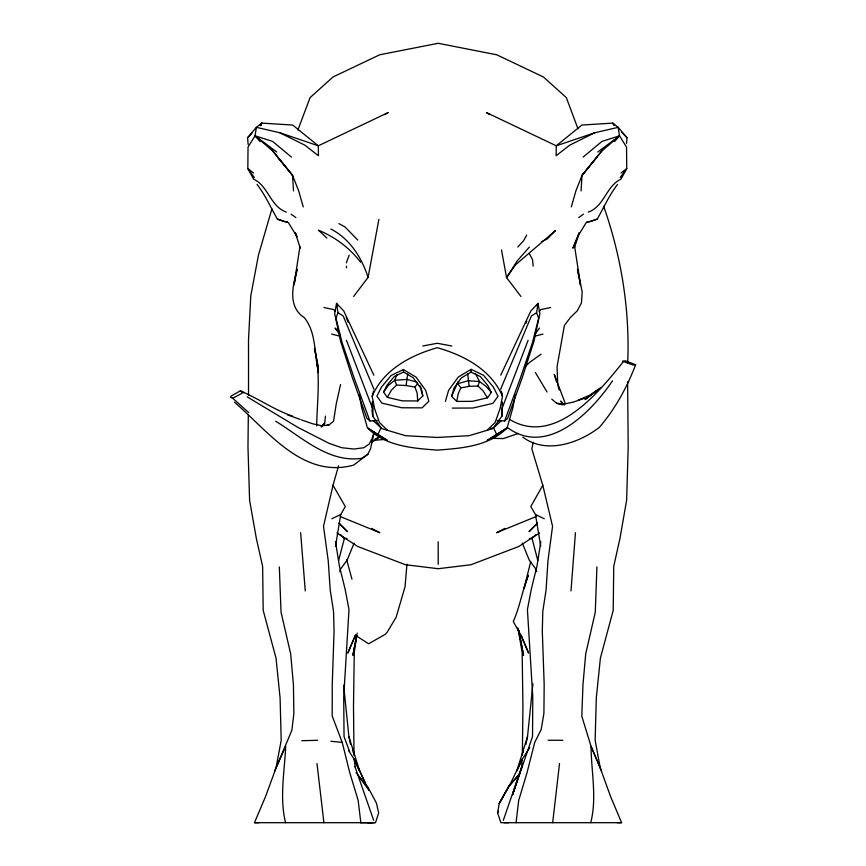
<?xml version="1.0" encoding="UTF-8"?>
<svg xmlns="http://www.w3.org/2000/svg" width="866" height="866" viewBox="0 0 866 866"><rect width="100%" height="100%" fill="white"/><g stroke="black" fill="none" stroke-linecap="round" stroke-linejoin="round"><path stroke-width="1.3" d="M627.612 381.787L628.186 446.997L626.638 500.223L619.98 538.306L613.734 566.386L613.215 610.357L600.398 658.138L596.295 697.953L595.148 740.365L600.268 768.055L610.649 796.688L621.593 822.689L500.905 822.7L497.636 812.957L499.227 803.518L509.013 786.09L519.968 773.381M627.688 362.941C629.972 309.638 621.312 256.617 603.689 206.325M248.315 415.041L247.979 446.953L249.592 500.245L256.325 538.338L262.636 566.418L263.199 610.378L276.016 658.138L280.097 697.953L281.201 740.365L275.994 768.055L265.494 796.688L254.474 822.689L375.519 822.7L378.659 812.914L376.418 803.085L367.888 787.118L356.056 772.602M248.52 395.102L248.51 340.002L250.794 295.75L258.458 255.156L271.913 208.836M372.813 401.499L372.672 416.178L381.679 428.583L405.494 435.695L437.287 437.449L469.08 435.695L492.895 428.583L501.912 416.178L502.41 409.889M522.35 755.574L522.934 706.407L522.155 652.315L517.987 628.5M596.912 566.916L595.278 612.23L585.73 653.808L582.959 684.735L581.8 716.171L591.056 746.384L600.268 768.055M471.05 372.12L480.403 376.602L487.742 385.37L491.358 392.471L487.482 397.819L472.349 401.348L456.772 401.423L451.576 396.379L454.033 387.957L461.394 377.879L471.05 372.12L471.147 369.349L483.52 375.281L493.23 386.885L498.015 396.271L492.884 403.35L472.858 408.027L452.247 408.113M502.442 402.105L501.912 416.178L501.847 409.51M533.175 266.165L532.525 259.616L529.386 253.814M581.054 190.921L582.017 175.376L603.829 148.346M575.446 532.698L570.997 590.904M406.955 564.177L405.05 586.726L396.119 617.317L387.005 632.461L385.002 634.486L368.635 643.774L356.251 635.861M626.519 143.41L627.006 137.737L618.183 127.345L612.814 123.113L581.887 125.04L556.264 145.802L556.134 155.728L569.752 145.142L594.769 132.747L618.183 127.345L619.515 135.81L626.54 147.058L626.746 168.578L620.965 179.132C606.178 185.974 604.316 206.487 588.241 212.127M407.67 374.08L406.089 385.532L396.606 385.045L391.432 390.111L387.383 397.386L402.322 400.871L417.693 400.947L422.814 395.968L421.742 390.079M525.9 744.511L527.513 736.609L532.915 683.848M559.523 763.563L552.681 822.7M325.464 416.124L324.707 423.193L321.189 426.916M299.928 246.594L294.061 285.011L297.103 269.294C292.86 285.499 287.317 306.651 304.302 317.627C316.404 332.447 314.142 353.555 318.32 371.514M516.039 822.7L518.702 800.444L527.026 772.699L534.777 742.216L541.163 729.594L543.913 713.357L544.173 684.551L542.3 630.989L542.787 611.483L546.078 589.93L547.972 560.746L552.562 526.29L542.798 485.285L531.832 448.891L533.207 442.331M523.14 752.792L523.497 750.216M590.753 822.7C597.118 797.348 591.229 771.931 591.056 746.384L601.643 771.184M346.368 262.863L349.171 255.145M356.792 635.72L354.27 652.315L353.49 706.407L354.021 755.563M497.29 420.475L504.64 420.963L520.12 378.832L532.482 342.6L538.63 318.19L536.595 312.723L538.035 303.381L530.858 310.883L500.743 375.184M540.828 541.651L536.996 566.018L531.345 588.999L527.416 609.556L532.774 697.043L532.536 736.576L512.618 794.566M335.532 546.121L340.749 514.48L345.307 506.578L333.02 485.274L338.563 465.789M374.123 432.437L370.605 448.48L367.898 454.217L353.642 465.118C302.721 479.039 268.146 431.062 234.372 402.116M353.631 296.475L368.093 277.38L378.897 219.325M456.772 401.423L458.19 393.738L460.831 387.881L469.123 386.377L477.956 385.998L483.066 390.826L487.482 397.819M356.586 635.806L352.895 655.291L357.193 633.143M515.27 395.015L512.813 408.016L507.119 427.858C488.976 446.391 461.686 448.242 437.287 450.125C412.898 448.242 385.597 446.391 367.455 427.858L361.761 408.016L359.303 395.015M501.078 391.053L502.475 396.325L500.028 408.763L495.125 422.521L487.45 429.904M530.75 561.46L523.984 588.674L528.303 575.154C522.306 590.515 519.957 606.579 513.3 621.507L518.972 631.844L523.529 655.291L518.853 630.61L520.076 634.367M458.276 381.343L451.576 396.379M340.555 384.547L336.279 403.729L333.562 421.233L329.058 424.87L326.72 425.52M333.02 485.274L323.505 526.279L328.236 560.735L330.206 589.919L333.54 611.472L334.07 630.978L332.241 684.551L332.187 715.955L342.211 742.378L349.767 772.699L358.167 800.444L360.841 822.7M387.124 429.904L379.449 422.521L374.588 408.73L372.174 396.303L373.495 391.053M338.617 560.464L344.365 538.533L343.012 536.509M339.775 571.69L340.446 569.2L347.125 560.194L354.097 543.112M571.322 206.909L575.89 190.942L582.017 175.376L601.957 150.89L619.515 135.81L601.967 141.407L583.143 157.049M503.308 820.308L521.873 766.572L512.661 794.479M445.384 401.445L448.62 390.306L458.363 376.981L471.147 369.349M635.633 364.77L632.862 364.976L622.513 361.133L625.414 360.841L635.633 364.77C627.006 387.275 615.174 408.99 599.369 427.349C578.488 443.424 546.013 454.423 522.783 437.124M527.513 736.609L516.721 771.151L522.241 759.146L529.797 747.542M374.047 432.405L372.109 438.456L369.165 444.096L363.72 447.744L353.858 449.043L341.68 447.7L329.221 443.424L297.752 427.317L247.146 396.812M574.732 246.962L579.3 232.651L572.891 248.217L578.953 233.755M515.183 786.545L512.575 794.685L516.861 781.554M477.956 385.998L479.504 381.527L475.412 373.484M373.831 375.184L343.715 310.883L336.538 303.381L337.989 312.723L335.943 318.19L342.092 342.6L354.465 378.832L369.934 420.963L377.284 420.475M528.119 340.306L501.739 409.207M297.893 130.008L310.071 97.62L333.009 76.977L379.676 54.785L438.207 43.3L496.738 54.785L543.404 76.977L566.342 97.62L577.958 128.763M260.774 125.592L261.759 123.113L292.686 125.04L318.32 145.802L318.439 155.728L304.821 145.142L279.815 132.747L256.39 127.345L247.568 137.737L248.152 144.546M617.512 184.48C609.253 195.002 603.938 207.483 597.172 219.152L590.006 221.674L587.202 221.642M397.007 374.653L394.723 380.228L388.174 385.619L383.562 392.103L387.383 397.386M500.58 389.386L531.399 315.971L536.595 312.723M497.636 812.957L498.524 810.922M275.994 768.055L291.874 730.265L293.855 713.703L293.433 684.735L290.662 653.808L281.049 612.251L279.328 566.938M274.598 771.184L285.661 746.211C284.654 771.779 279.35 797.294 285.553 822.7M525.759 323.462L526.809 321.113M536.931 305.795L538.035 303.381L539.897 313.654L533.954 341.323L522.241 377.663L507.638 418.354L504.64 420.963M260.644 125.505L261.759 123.113L256.39 127.345L255.059 135.81L248.033 147.058L247.828 168.578L253.608 179.132C268.395 185.974 270.268 206.487 286.332 212.127M377.879 434.591L367.455 427.858L387.373 440.426L377.879 434.591L381.029 427.804L373.149 420.573M383.562 392.103L387.124 385.11L394.366 376.461L403.599 372.034L413.125 377.717L420.389 387.654L422.814 395.968M372.174 396.303C383.237 369.793 410.895 355.114 437.287 347.731C463.711 355.114 491.423 369.771 502.475 396.325M526.68 235.097L523.616 240.726L517.781 247.026M542.798 485.285L530.771 506.588L535.448 514.501L540.72 546.143M577.59 236.699L586.185 222.616L597.172 219.152M533.402 536.509L532.06 538.533L537.797 560.464M620.218 177.519L626.746 168.578L620.976 173.016M534.787 334.438L539.518 328.073M612.478 380.856C591.11 412.422 547.366 457.031 507.476 427.577L504.239 430.294M417.693 400.947L417.174 393.132L414.911 387.059L417.78 383.465M582.017 175.376L596.826 157.406M519.86 773.544L508.504 786.902L509.013 786.09L499.227 803.518L511.2 782.117L522.241 759.146L521.375 769.17M614.557 141.58L619.515 135.81L597.832 152.005M529.364 247.091L517.219 260.893L506.567 277.596L520.953 296.475M623.228 361.804C598.179 393.218 554.337 446.672 509.403 419.296M321.351 426.732L324.707 423.193L321.643 426.353M539.139 311.435L540.979 309.53L550.657 307.527M247.568 137.737L252.006 133.169M259.984 124.942L261.759 123.113M535.686 534.798L532.06 538.533L529.375 538.435M537.429 523.183L529.029 531.637L537.483 523.28M524.818 366.978L529.689 362.356L541.098 354.172M490.935 428.41L493.544 427.804L501.425 420.573M597.345 390.111L585.091 399.529L600.549 387.957L589.4 395.383L578.142 400.135M578.694 217.583L583.424 214.205M367.898 454.217L361.999 458.255C328.701 463.321 301.985 437.233 275.669 421.233M371.655 442.407L380.001 436.821L375.13 438.932M539.626 532.936L518.734 546.511L471.028 564.729L438.218 568.713L405.44 564.729L357.788 546.511L336.917 532.936M496.694 434.591L507.119 427.858L487.201 440.426L496.694 434.591L493.544 427.804M384.785 114.626L388.185 112.558L318.32 145.802L279.815 132.747M292.567 416.145C274.154 409.856 258.057 398.306 240.283 390.902L231.731 395.665L230.367 397.202L232.683 398.208L248.802 412.66M504.824 528.412L496.532 532.731L536.065 516.58M232.683 398.208L241.895 393.337L242.729 391.995L241.787 391.205M541.856 241.614L547.453 238.778L555.593 230.453L515.595 264.758L506.567 277.596L501.49 249.917M403.404 369.576L391.194 375.433L381.603 386.885L376.872 396.163L381.938 403.145L401.727 407.767L422.078 407.854L428.854 401.261L425.65 390.263L416.037 377.111L403.404 369.576L403.599 372.034M331.797 518.756L340.749 514.48M584.55 398.263L573.335 402.095L563.301 404.27L556.654 403.264L551.772 399.15M518.301 433.476L503.319 438.586L492.851 438.348M594.769 132.747L556.264 145.802L486.4 112.558L489.788 114.626M535.188 336.062L542.939 334.07M422.77 345.989L437.287 343.282L451.803 345.989M329.058 424.87L321.968 425.791L312.778 423.82L301.325 419.858M372.77 440.415L384.472 439.452M347.039 538.435L344.365 538.533L340.728 534.798M301.779 740.711L317.584 740.289M504.088 822.7L508.753 822.689M254.474 822.689L258.772 822.689M617.317 822.689L621.593 822.689M360.57 822.689L374.361 822.7M367.66 822.689L372.326 822.7M548.124 740.246L562.803 740.3M330.877 741.274L342.211 742.378M287.382 221.642L284.568 221.674L277.401 219.152C270.636 207.483 265.332 195.002 257.061 184.48M406.089 385.532L414.911 387.059M323.927 307.527L333.605 309.53L335.434 311.435M331.635 334.07L339.385 336.062M556.654 403.264L562.499 404.877M417.239 382.22L407.193 379.438L394.723 380.228L396.606 385.045M277.401 219.152L288.389 222.616L296.984 236.699L295.284 232.651L300.221 248.152M287.436 414.836L300.058 419.404M340.295 516.569L379.849 532.72L371.568 528.412M535.448 514.501L544.281 518.777M338.877 223.601L345.004 226.924L357.734 240.066M240.283 390.902L243.703 392.839M330.855 229.025C349.832 238.724 361.707 257.603 368.093 277.38M337.989 312.723L343.174 315.971L373.993 389.386M291.149 214.205L295.891 217.583M276.752 152.005L255.059 135.81L272.606 141.407L291.431 157.049M253.597 173.016L247.828 168.578L254.355 177.519M369.934 420.963L366.946 418.354L352.343 377.663L340.619 341.323L334.687 313.654L336.538 303.381L337.643 305.795M326.915 238.096L318.504 230.215C335.034 237.078 349.767 247.925 360.592 262.246M339.028 523.28L347.493 531.637L339.082 523.183M338.541 331.548L335.055 328.073L339.797 334.438M614.589 124.942L612.814 123.113L613.929 125.505M621.691 132.26L627.006 137.737M563.993 404.649L560.627 401.11L564.275 404.985M491.358 392.471L486.216 386.485L479.504 381.527L468.16 380.769L457.789 383.66L460.831 387.881M260.017 141.58L255.059 135.81L272.628 150.89L292.556 175.376L298.694 190.942L303.252 206.909M277.748 157.406L292.556 175.376L293.52 190.921M270.755 148.346L292.556 175.376M359.91 777.971L367.942 788.753M348.673 750.714L354.151 759.168L368.894 790.55M535.34 372.423L547.052 392.038M420.01 385.727L421.525 388.899M349.572 751.482L344.04 736.565L343.715 697.043L348.998 609.545L345.069 588.988L339.385 565.996L335.488 541.629M355.157 766.843L354.151 759.168L364.943 782.29M354.151 759.168L359.693 771.151L348.901 736.609L343.629 685.168M346.184 317.584L348.294 322.282M565.368 403.708L554.283 374.415L556.665 382.003M522.317 543.112L529.288 560.194L535.978 569.2L536.639 571.69M372.835 409.207L346.454 340.306M354.919 766.572L373.668 820.308M517.608 627.882L519.86 634.258M558.126 386.366L559.22 389.971M318.114 366.004L314.466 348.446C320.972 373.831 317.205 400.016 316.675 425.801M346.66 559.707L351.964 579.181M318.385 368.613L316.978 362.215L318.331 372.64M348.901 736.609L350.514 744.511M469.123 386.377L467.716 373.668M323.916 822.7L316.988 763.563M346.368 266.165L346.616 267.8M352.927 750.216L353.285 752.792M574.656 246.594L580.512 285.011L577.47 269.294L582.19 291.874L581.454 302.862L577.265 310.84L570.272 317.627L564.383 325.475L557.076 366.697L557.758 385.164M305.265 590.904L300.632 532.698M372.163 409.889L372.672 416.178L372.131 402.105M501.674 392.146L501.695 394.82M438.174 541.77L438.218 564.318M354.822 636.586L347.818 653.094L355.569 634.854L354.822 636.586M521.603 636.586L520.845 634.854L528.596 653.094L521.603 636.586"/></g></svg>
